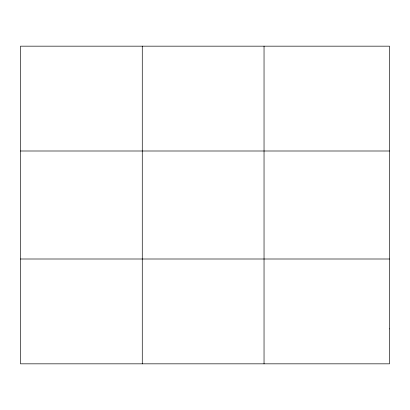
<?xml version="1.0" encoding="UTF-8"?>
<svg xmlns="http://www.w3.org/2000/svg" width="410" height="410" viewBox="0 0 410 410"><rect width="100%" height="100%" fill="white"/><g stroke="black" fill="none" stroke-linecap="round" stroke-linejoin="round"><path stroke-width="0.61" d="M142.27 46.166L142.27 363.834M264.04 46.166L264.04 363.834M20.5 150.998L389.5 150.998M20.5 259.002L389.5 259.002M389.5 328.887L389.5 363.834L20.5 363.834L20.5 46.166L389.5 46.166L389.5 328.887"/></g></svg>
